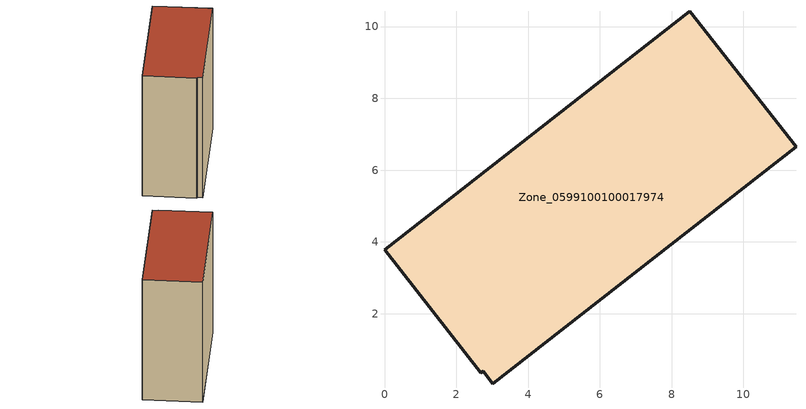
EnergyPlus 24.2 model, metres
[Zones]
Zone_0599100100017974
 floor ground (C_G): 0,3.78 8.51,10.43 11.47,6.65 3.01,0.05 2.75,0.4 2.68,0.35 z0
 wall outside (C_F): 8.51,10.43 0,3.78 2.68,0.35 2.75,0.4 3.01,0.05 11.47,6.65 8.51,10.43 z0:11.1
 roof outside (C_R): 3.01,0.05 11.47,6.65 8.51,10.43 0,3.78 2.68,0.35 2.75,0.4 z11.1
[BUILDING]
Pand.0599100100017974: North Axis=0; Terrain=City; Loads Convergence Tolerance Value=0.04; Temperature Convergence Tolerance Value=0.4; Solar Distribution=FullExterior; Maximum Number of Warmup Days=25; Minimum Number of Warmup Days=1
[Site:Location]
Rotterdam.The.Hague.AP_ZH_NLD Design_Conditions: Latitude=51.96; Longitude=4.45; Time Zone=1; Elevation=-4.5
[SITE:GROUNDTEMPERATURE:BUILDINGSURFACE]
18, 18, 18, 18, 18, 18, 18, 18, 18, 18, 18, 18
[MATERIAL] Thermal Absorptance=0.9; Solar Absorptance=0.7; Visible Absorptance=0.7
Name | Roughness | Thickness | Conductivity | Density | Specific Heat
G.TI.2015-2018 | MediumSmooth | 0.15 | 0.0428571 | 540 | 1210
F.TI.2015-2018 | Rough | 0.3 | 0.0666667 | 1920 | 840
R.TI.2015-2018 | MediumRough | 0.2 | 0.0333333 | 1500 | 1000
[CONSTRUCTION]
C_G: G.TI.2015-2018
C_F: F.TI.2015-2018
C_R: R.TI.2015-2018
[ZONE]
Zone_0599100100017974: Type=1; Multiplier=1; Ceiling Height=Autocalculate; Volume=Autocalculate; Floor Area=autocalculate; Part of Total Floor Area=Yes
[ZONEINFILTRATION:DESIGNFLOWRATE]
Infil_Zone_0599100100017974: Zone or ZoneList or Space or SpaceList=Zone_0599100100017974; Schedule=AlwaysOn; Design Flow Rate Calculation Method=Flow/Area; Flow Rate per Floor Area=0.0015; Constant Term Coefficient=1; Temperature Term Coefficient=0; Velocity Term Coefficient=0; Velocity Squared Term Coefficient=0
[HVACTEMPLATE:ZONE:IDEALLOADSAIRSYSTEM]
Zone_0599100100017974: Maximum Heating Supply Air Temperature=50; Minimum Cooling Supply Air Temperature=13; Maximum Heating Supply Air Humidity Ratio=0.0156; Minimum Cooling Supply Air Humidity Ratio=0.0077; Heating Limit=NoLimit; Cooling Limit=NoLimit; Dehumidification Control Type=ConstantSensibleHeatRatio; Cooling Sensible Heat Ratio=0.7; Dehumidification Setpoint=60; Humidification Control Type=None; Humidification Setpoint=30; Outdoor Air Method=None; Outdoor Air Flow Rate per Person=0.00944; Outdoor Air Flow Rate per Zone Floor Area=0; Outdoor Air Flow Rate per Zone=0; Demand Controlled Ventilation Type=None; Outdoor Air Economizer Type=NoEconomizer; Heat Recovery Type=None; Sensible Heat Recovery Effectiveness=0.7; Latent Heat Recovery Effectiveness=0.65
[ZONECONTROL:THERMOSTAT]
ThermostatControl_Zone_0599100100017974: Zone or ZoneList=Zone_0599100100017974; Control Type Schedule=DualSetpointControlType; Control 1=Thermostat_Zone_0599100100017974; Temperature Difference Between Cutout And Setpoint=0
[THERMOSTATSETPOINT:DUALSETPOINT]
Thermostat_Zone_0599100100017974: Heating Setpoint Temperature Schedule=HeatingSetpoint_Zone_0599100100017974; Cooling Setpoint Temperature Schedule=CoolingSetpoint_Zone_0599100100017974
[SCHEDULE:COMPACT]
HeatingSetpoint_Zone_0599100100017974: Through: 12/31, For: AllDays, Until: 24:00, 21
CoolingSetpoint_Zone_0599100100017974: Through: 12/31, For: AllDays, Until: 24:00, 24
DualSetpointControlType: Through: 12/31, For: AllDays, Until: 24:00, 4
AlwaysOn: Through: 12/31, For: AllDays, Until: 24:00, 1
